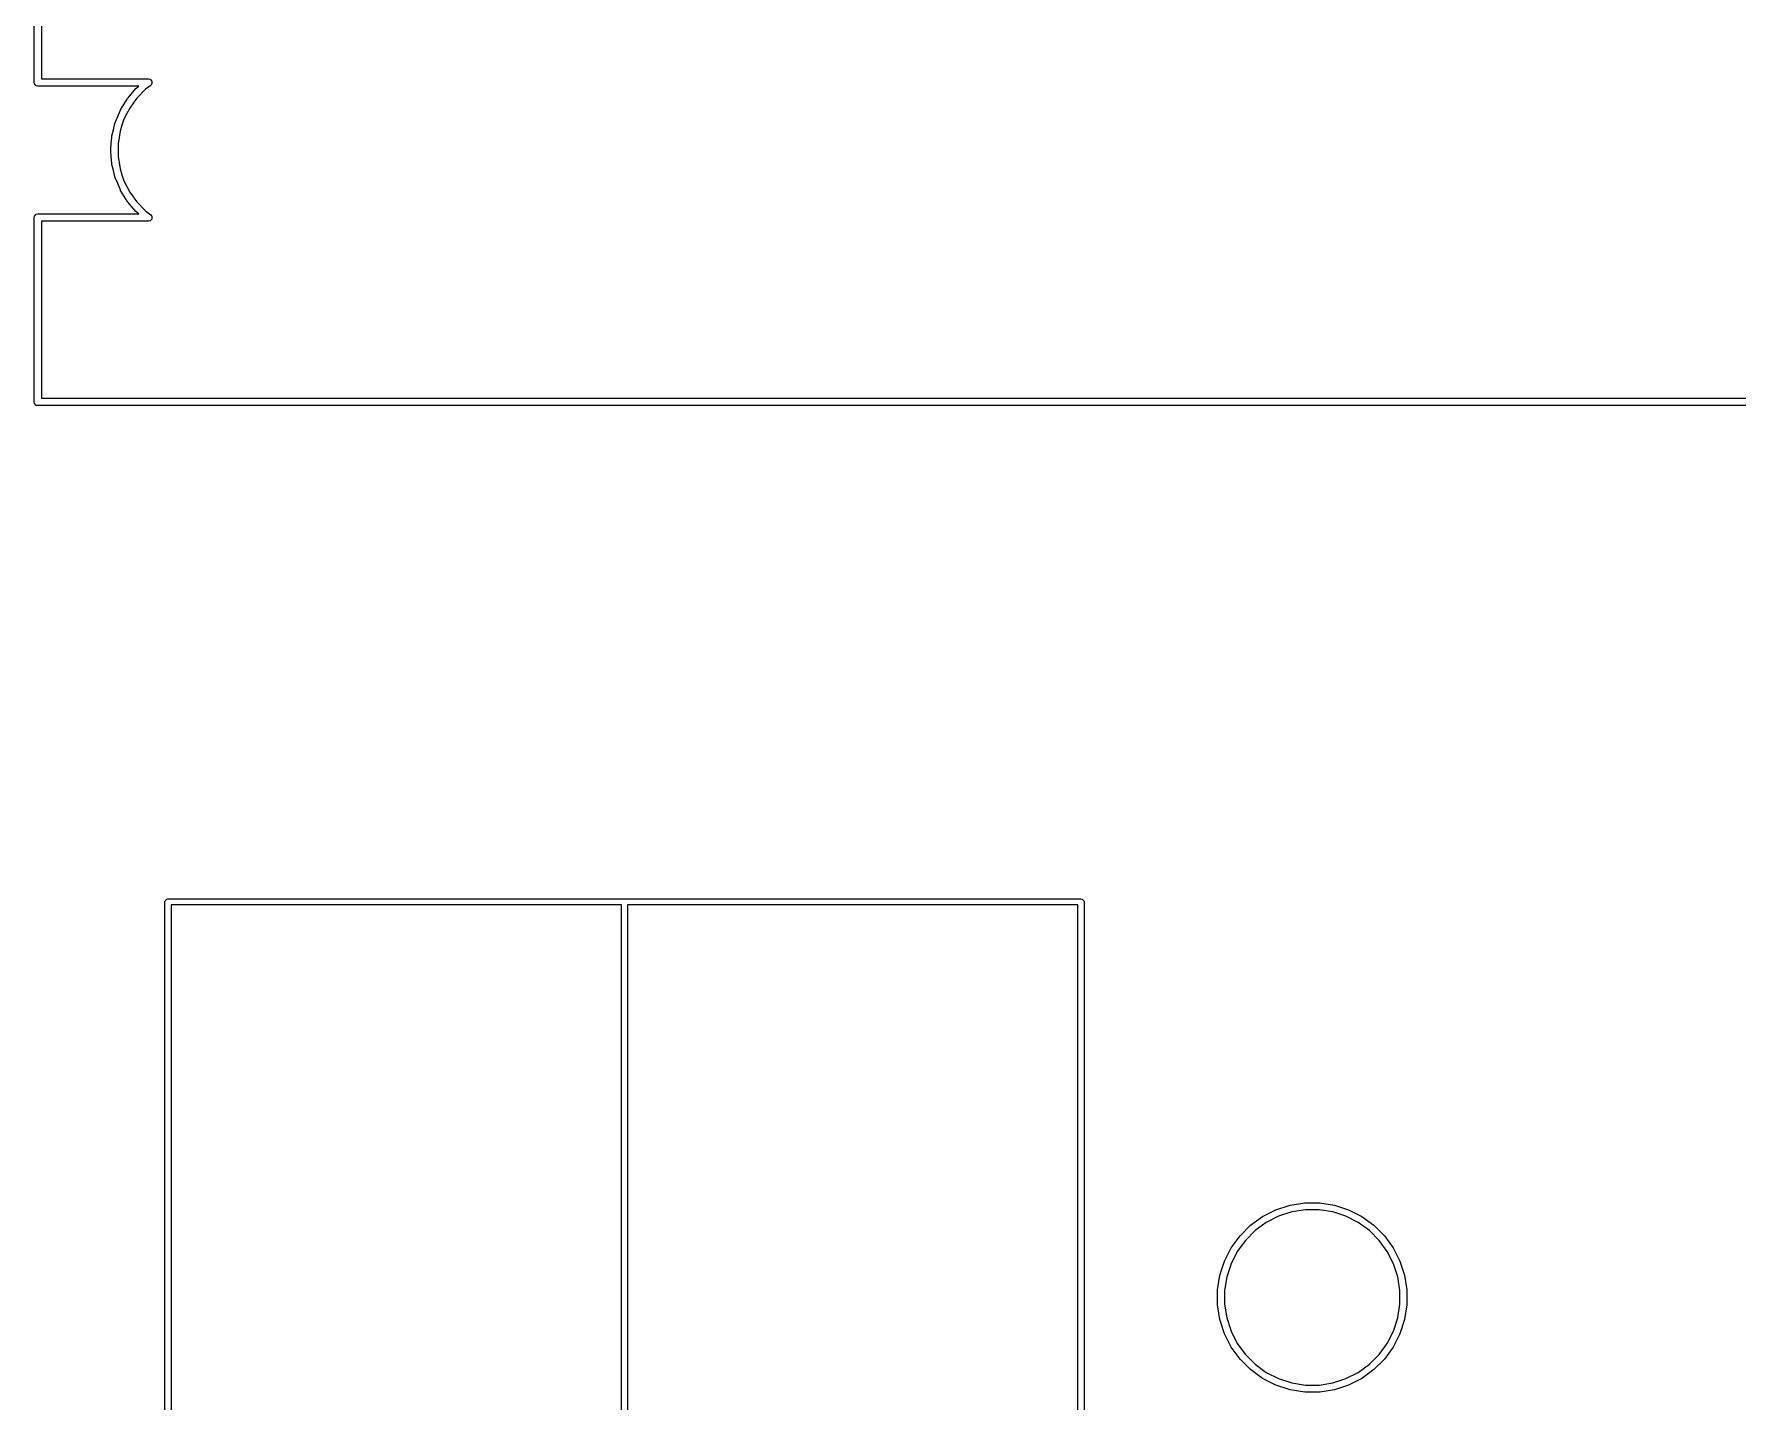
# Model space of a CAD drawing. Header units: millimetres. Extents: x 4 to 152, y 19 to 149.
# Drawn here: x 37.3 to 65.29, y 40.78 to 63.26 of the extents above; entities that cross this region are included whole.
import ezdxf

# ---------------------------------------------------------------- set-up
doc = ezdxf.new("R2010")
doc.units = ezdxf.units.MM
doc.layers.add('F.Silkscreen', color=41, linetype='CONTINUOUS', true_color=0xf2eda1)

msp = doc.modelspace()

# ---------------------------------------------------------------- linework, layer by layer
at = {"layer": 'F.Silkscreen', "linetype": 'CONTINUOUS'}
for p, q in [((37.3, 62.4675), (37.3, 101.4975)), ((37.42, 101.4375), (37.42, 62.5275)), ((37.304567, 62.444539), (37.3, 62.4675)), ((37.337039, 62.412067), (37.304567, 62.444539)), ((37.42, 62.5275), (39.18, 62.5275)), ((39.18, 62.5275), (39.202961, 62.522933)), ((39.202961, 62.522933), (39.207121, 62.518773)), ((39.207121, 62.518773), (39.214881, 62.516319)), ((39.214881, 62.516319), (39.229882, 62.496012)), ((39.229458, 62.438565), (39.215651, 62.41924)), ((39.235433, 62.444539), (39.229458, 62.438565)), ((39.229882, 62.496012), (39.235433, 62.490461)), ((39.235433, 62.490461), (39.235433, 62.488498)), ((39.235433, 62.488498), (39.236914, 62.486493)), ((39.237209, 62.449412), (39.235433, 62.446927)), ((39.235433, 62.446927), (39.235433, 62.444539)), ((39.236914, 62.486493), (39.237209, 62.449412)), ((37.36, 62.4075), (37.337039, 62.412067)), ((39.019612, 62.4075), (37.36, 62.4075)), ((38.775906, 62.107611), (38.828305, 62.19466)), ((38.828305, 62.19466), (38.835677, 62.203433)), ((38.835677, 62.203433), (38.84174, 62.213151)), ((38.84174, 62.213151), (38.847011, 62.216918)), ((38.847011, 62.216918), (38.973692, 62.367646)), ((38.98634, 62.209428), (38.938438, 62.142386)), ((38.973692, 62.367646), (39.019612, 62.4075)), ((39.13209, 62.357511), (38.98634, 62.209428)), ((39.215651, 62.41924), (39.13209, 62.357511)), ((38.634019, 61.813351), (38.673639, 61.906897)), ((38.673639, 61.906897), (38.71177, 62.001059)), ((38.71177, 62.001059), (38.717678, 62.010876)), ((38.717678, 62.010876), (38.722147, 62.021425)), ((38.722147, 62.021425), (38.775906, 62.107611)), ((38.823806, 61.956812), (38.777399, 61.86392)), ((38.871671, 62.048938), (38.823806, 61.956812)), ((38.932039, 62.133429), (38.871671, 62.048938)), ((38.93826, 62.141849), (38.932039, 62.133429)), ((38.938438, 62.142386), (38.93826, 62.141849)), ((38.578536, 61.58264), (38.579526, 61.594052)), ((38.579526, 61.594052), (38.604023, 61.692639)), ((38.604023, 61.692639), (38.626956, 61.791613)), ((38.626956, 61.791613), (38.631256, 61.802232)), ((38.631256, 61.802232), (38.634019, 61.813351)), ((38.713229, 61.666424), (38.696176, 61.564017)), ((38.744533, 61.765434), (38.713229, 61.666424)), ((38.777399, 61.86392), (38.744533, 61.765434)), ((38.560009, 61.368928), (38.568782, 61.470128)), ((38.560817, 61.3575), (38.560009, 61.368928)), ((38.560009, 61.346072), (38.560817, 61.3575)), ((38.568782, 61.244873), (38.560009, 61.346072)), ((38.568782, 61.470128), (38.57595, 61.571476)), ((38.57595, 61.571476), (38.578536, 61.58264)), ((38.680746, 61.461328), (38.679922, 61.3575)), ((38.679922, 61.3575), (38.680746, 61.253673)), ((38.696176, 61.564017), (38.680746, 61.461328)), ((38.57595, 61.143524), (38.568782, 61.244873)), ((38.578536, 61.132361), (38.57595, 61.143524)), ((38.579526, 61.120948), (38.578536, 61.132361)), ((38.604023, 61.022362), (38.579526, 61.120948)), ((38.680746, 61.253673), (38.696176, 61.150984)), ((38.696176, 61.150984), (38.713229, 61.048577)), ((38.713229, 61.048577), (38.744533, 60.949567)), ((38.626956, 60.923387), (38.604023, 61.022362)), ((38.631256, 60.912769), (38.626956, 60.923387)), ((38.634019, 60.901649), (38.631256, 60.912769)), ((38.673639, 60.808104), (38.634019, 60.901649)), ((38.71177, 60.713941), (38.673639, 60.808104)), ((38.744533, 60.949567), (38.777399, 60.851081)), ((38.777399, 60.851081), (38.823806, 60.758189)), ((38.823806, 60.758189), (38.871671, 60.666063)), ((38.717678, 60.704125), (38.71177, 60.713941)), ((38.722147, 60.693575), (38.717678, 60.704125)), ((38.775906, 60.60739), (38.722147, 60.693575)), ((38.828305, 60.52034), (38.775906, 60.60739)), ((38.835677, 60.511568), (38.828305, 60.52034)), ((38.84174, 60.501849), (38.835677, 60.511568)), ((38.847011, 60.498083), (38.84174, 60.501849)), ((38.973692, 60.347354), (38.847011, 60.498083)), ((38.871671, 60.666063), (38.932039, 60.581572)), ((38.932039, 60.581572), (38.93826, 60.573151)), ((38.93826, 60.573151), (38.938438, 60.572615)), ((38.938438, 60.572615), (38.98634, 60.505572)), ((38.98634, 60.505572), (39.13209, 60.357489)), ((37.3, 60.2475), (37.304567, 60.270461)), ((37.3, 57.2175), (37.3, 60.2475)), ((37.304567, 60.270461), (37.337039, 60.302933)), ((37.337039, 60.302933), (37.36, 60.3075)), ((37.36, 60.3075), (39.019612, 60.3075)), ((39.18, 60.1875), (37.42, 60.1875)), ((37.42, 60.1875), (37.42, 57.2775)), ((39.019612, 60.3075), (38.973692, 60.347354)), ((39.13209, 60.357489), (39.215651, 60.29576)), ((39.202961, 60.192067), (39.18, 60.1875)), ((39.207121, 60.196228), (39.202961, 60.192067)), ((39.214881, 60.198681), (39.207121, 60.196228)), ((39.229882, 60.218989), (39.214881, 60.198681)), ((39.215651, 60.29576), (39.229458, 60.276436)), ((39.229458, 60.276436), (39.235433, 60.270461)), ((39.235433, 60.224539), (39.229882, 60.218989)), ((39.235433, 60.270461), (39.235433, 60.268074)), ((39.235433, 60.268074), (39.237209, 60.265588)), ((39.236914, 60.228507), (39.235433, 60.226503)), ((39.235433, 60.226503), (39.235433, 60.224539)), ((39.237209, 60.265588), (39.236914, 60.228507)), ((37.304567, 57.194539), (37.3, 57.2175)), ((37.337039, 57.162067), (37.304567, 57.194539)), ((37.36, 57.1575), (37.337039, 57.162067)), ((121.64, 57.1575), (37.36, 57.1575)), ((37.42, 57.2775), (121.58, 57.2775)), ((39.45, 49), (39.453806, 49.019134)), ((39.45, 26), (39.45, 49)), ((39.453806, 49.019134), (39.480866, 49.046194)), ((39.480866, 49.046194), (39.5, 49.05)), ((39.5, 49.05), (54.5, 49.05)), ((54.5, 49.05), (54.519134, 49.046194)), ((54.519134, 49.046194), (54.546194, 49.019134)), ((54.546194, 49.019134), (54.55, 49)), ((54.55, 49), (54.55, 26)), ((39.55, 48.95), (39.55, 26.05)), ((46.95, 48.95), (39.55, 48.95)), ((46.95, 39.794944), (46.95, 48.95)), ((47.05, 48.95), (47.05, 39.794944)), ((54.45, 48.95), (47.05, 48.95)), ((54.45, 26.05), (54.45, 48.95)), ((57.703014, 43.941252), (57.935825, 44.016897)), ((57.935825, 44.016897), (58.177604, 44.055191)), ((58.177604, 44.055191), (58.422396, 44.055191)), ((58.422396, 44.055191), (58.664175, 44.016897)), ((58.664175, 44.016897), (58.896986, 43.941252)), ((57.113767, 43.513139), (57.286861, 43.686233)), ((57.286861, 43.686233), (57.484902, 43.830119)), ((57.545275, 43.731599), (57.361903, 43.598371)), ((57.484902, 43.830119), (57.703014, 43.941252)), ((57.747232, 43.834501), (57.545275, 43.731599)), ((57.962799, 43.904543), (57.747232, 43.834501)), ((58.18667, 43.94), (57.962799, 43.904543)), ((58.41333, 43.94), (58.18667, 43.94)), ((58.637201, 43.904543), (58.41333, 43.94)), ((58.852768, 43.834501), (58.637201, 43.904543)), ((59.054725, 43.731599), (58.852768, 43.834501)), ((58.896986, 43.941252), (59.115098, 43.830119)), ((59.238097, 43.598371), (59.054725, 43.731599)), ((59.115098, 43.830119), (59.313139, 43.686233)), ((59.313139, 43.686233), (59.486233, 43.513139)), ((56.969881, 43.315098), (57.113767, 43.513139)), ((57.201629, 43.438097), (57.068401, 43.254725)), ((57.361903, 43.598371), (57.201629, 43.438097)), ((59.398371, 43.438097), (59.238097, 43.598371)), ((59.531599, 43.254725), (59.398371, 43.438097)), ((59.486233, 43.513139), (59.630119, 43.315098)), ((56.858748, 43.096986), (56.969881, 43.315098)), ((57.068401, 43.254725), (56.965499, 43.052768)), ((59.634501, 43.052768), (59.531599, 43.254725)), ((59.630119, 43.315098), (59.741252, 43.096986)), ((56.744809, 42.622396), (56.783103, 42.864175)), ((56.783103, 42.864175), (56.858748, 43.096986)), ((56.895457, 42.837201), (56.86, 42.61333)), ((56.965499, 43.052768), (56.895457, 42.837201)), ((59.704543, 42.837201), (59.634501, 43.052768)), ((59.74, 42.61333), (59.704543, 42.837201)), ((59.741252, 43.096986), (59.816897, 42.864175)), ((59.816897, 42.864175), (59.855191, 42.622396)), ((56.744809, 42.61333), (56.744809, 42.622396)), ((56.744809, 42.377604), (56.744809, 42.61333)), ((56.86, 42.61333), (56.86, 42.38667)), ((59.74, 42.38667), (59.74, 42.61333)), ((59.855191, 42.622396), (59.855191, 42.377604)), ((56.783103, 42.135825), (56.744809, 42.377604)), ((56.86, 42.38667), (56.895457, 42.162799)), ((59.704543, 42.162799), (59.74, 42.38667)), ((59.855191, 42.377604), (59.816897, 42.135825)), ((56.858748, 41.903014), (56.783103, 42.135825)), ((56.895457, 42.162799), (56.965499, 41.947232)), ((59.634501, 41.947232), (59.704543, 42.162799)), ((59.816897, 42.135825), (59.741252, 41.903014)), ((56.969881, 41.684902), (56.858748, 41.903014)), ((56.965499, 41.947232), (57.068401, 41.745275)), ((57.068401, 41.745275), (57.201629, 41.561903)), ((59.398371, 41.561903), (59.531599, 41.745275)), ((59.531599, 41.745275), (59.634501, 41.947232)), ((59.741252, 41.903014), (59.630119, 41.684902)), ((57.113767, 41.486861), (56.969881, 41.684902)), ((57.286861, 41.313767), (57.113767, 41.486861)), ((57.201629, 41.561903), (57.361903, 41.401629)), ((59.238097, 41.401629), (59.398371, 41.561903)), ((59.486233, 41.486861), (59.313139, 41.313767)), ((59.630119, 41.684902), (59.486233, 41.486861)), ((57.484902, 41.169881), (57.286861, 41.313767)), ((57.361903, 41.401629), (57.545275, 41.268401)), ((57.703014, 41.058748), (57.484902, 41.169881)), ((57.545275, 41.268401), (57.747232, 41.165499)), ((57.747232, 41.165499), (57.962799, 41.095457)), ((58.637201, 41.095457), (58.852768, 41.165499)), ((58.852768, 41.165499), (59.054725, 41.268401)), ((59.115098, 41.169881), (58.896986, 41.058748)), ((59.054725, 41.268401), (59.238097, 41.401629)), ((59.313139, 41.313767), (59.115098, 41.169881)), ((57.935825, 40.983103), (57.703014, 41.058748)), ((58.177604, 40.944809), (57.935825, 40.983103)), ((57.962799, 41.095457), (58.18667, 41.06)), ((58.422396, 40.944809), (58.177604, 40.944809)), ((58.18667, 41.06), (58.41333, 41.06)), ((58.41333, 41.06), (58.637201, 41.095457)), ((58.664175, 40.983103), (58.422396, 40.944809)), ((58.896986, 41.058748), (58.664175, 40.983103))]:
    msp.add_line(p, q, dxfattribs=at)

doc.saveas('drawing.dxf')
